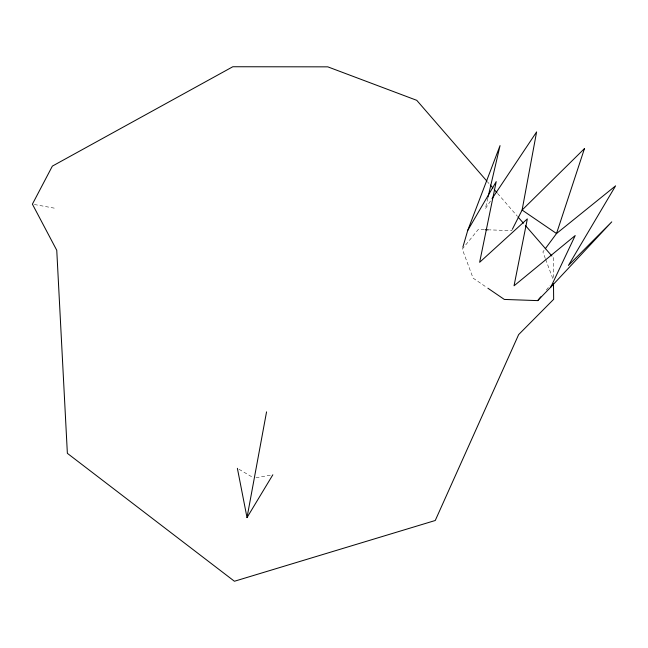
<?xml version="1.0" encoding="UTF-8"?>
<svg xmlns="http://www.w3.org/2000/svg" width="648" height="648" viewBox="0 0 648 648"><rect width="100%" height="100%" fill="white"/><g stroke="black" fill="none" stroke-linecap="round" stroke-linejoin="round"><path stroke-width="0.49" stroke-dasharray="3.24 2.43" d="M487.831 198.061L485.344 208.745L490.917 200.394M512.56 228.857L511.653 230.648L489.394 229.862M544.077 250.371L542.894 251.975L545.332 258.52M546.313 290.029L550.006 285.493M255.944 477.73L270.848 475.13M484.331 229.684L478.265 229.473L462.283 249.124L473.08 278.105L487.061 287.647M34.328 204.501L54.562 208.194M239.039 469.29L253.133 477.592M487.636 181.983L488.957 183.514M497.575 193.428L517.444 216.327M545.681 259.459L552.995 279.086M553.222 257.531L553.433 277.425"/><path stroke-width="0.97" d="M237.379 468.31L247.01 517.598L266.555 411.861M488.057 197.089L500.045 145.606L467.743 230.396L462.834 247.253M487.879 288.206L504.322 299.433L537.71 300.615L550.816 287.096L575.205 235.548L514.042 285.8L527.342 218.878L479.633 262.31L496.214 181.626L467.743 230.396M512.56 228.857L522.11 210.049L536.609 131.925L492.026 198.725M247.01 517.598L272.84 474.781M545.268 248.767L556.519 233.531L615.6 185.846L568.409 265.453L611.761 221.867L550.816 287.096M537.71 300.615L540.788 296.833M485.344 229.724L488.381 229.829M486.972 181.221L416.753 100.327L327.791 66.849L232.81 66.744L52.367 166.107L32.4 204.152L56.757 250.29L67.368 453.333L234.422 581.256L435.254 520.498L518.643 334.603L553.659 299.311L553.489 283.395M490.285 185.036L492.934 188.09M494.262 189.613L496.911 192.667M518.108 217.088L523.406 223.196M525.398 225.48L551.894 256.009M584.472 148.586L556.519 233.531L522.11 210.049L584.472 148.586"/></g></svg>
